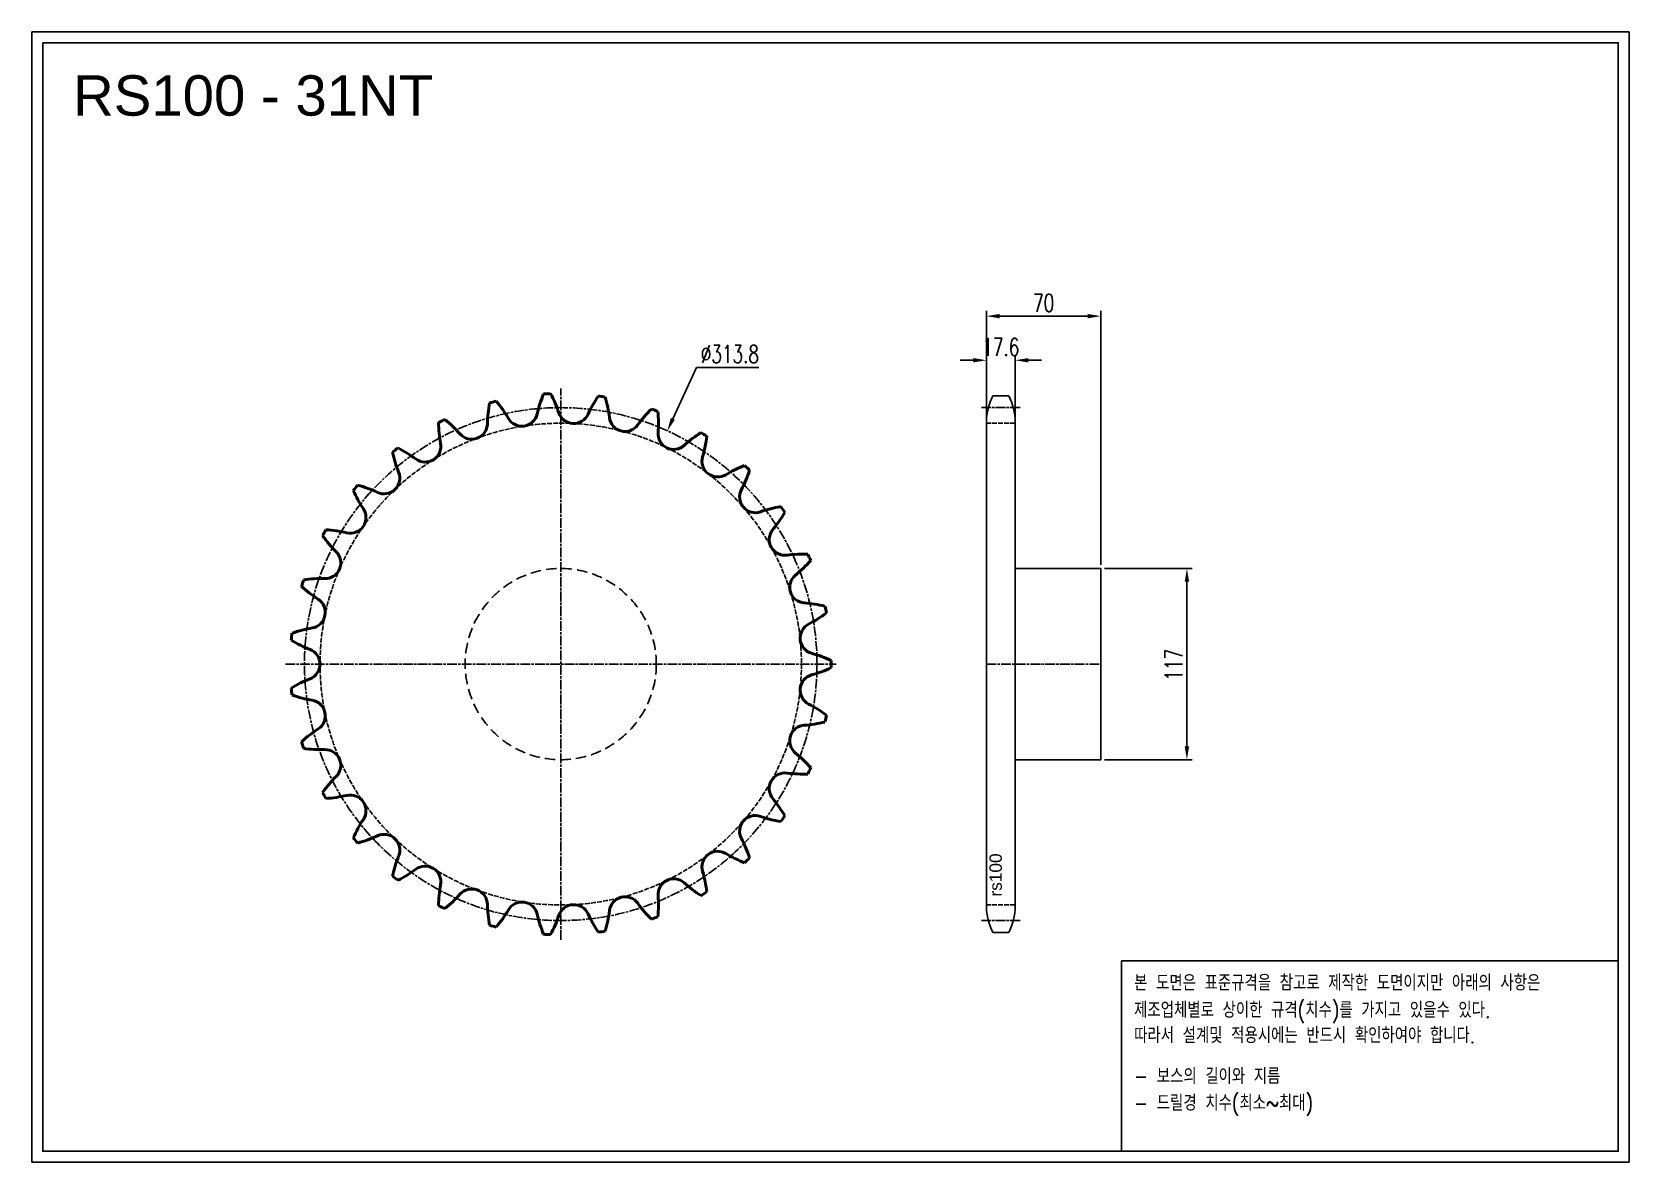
# Model space of a CAD drawing. Header units: millimetres. Extents: x -21149 to -20171, y 17237 to 17928.
import ezdxf

# ---------------------------------------------------------------- set-up
doc = ezdxf.new("R2010")
doc.units = ezdxf.units.MM
for name, pattern in [('AM_ISO02W050', [7.5, 6, -1.5]), ('AM_ISO02W050x2', [3.75, 3, -0.75]), ('AM_ISO08W050', [18, 12, -1.5, 3, -1.5]), ('AM_ISO08W050x2', [9, 6, -0.75, 1.5, -0.75]), ('HIDDEN', [9.525, 6.35, -3.175])]:
    doc.linetypes.add(name, pattern=pattern)
for name, color, linetype, lineweight in [('AM_0N', 7, 'Continuous', 50), ('AM_3N', 6, 'AM_ISO02W050', 25), ('AM_7', 4, 'AM_ISO08W050', 25), ('AM_7N', 4, 'AM_ISO08W050', 25)]:
    doc.layers.add(name, color=color, linetype=linetype, lineweight=lineweight)
doc.layers.add('HL', color=2, linetype='HIDDEN')
doc.layers.add('S-DIM', color=7, linetype='Continuous')
doc.styles.add('HAN', font='ROMANS.shx', dxfattribs={"width": 0.7, "bigfont": 'whgtxt.shx'})
doc.styles.add('HSG', font='SIMPLEX.shx', dxfattribs={"width": 0.7, "bigfont": 'HSG.shx'})
doc.styles.get("Standard").update_dxf_attribs({"font": 'arial.ttf'})
doc.dimstyles.new('APP23', dxfattribs={"dimscale": 4.5, "dimtxt": 2.4, "dimasz": 1.8, "dimexe": 0.7, "dimexo": 0.5, "dimgap": 0.6, "dimtad": 1, "dimtoh": 1, "dimdec": 1, "dimrnd": 0.01, "dimzin": 9, "dimdsep": 46, "dimtxsty": 'HSG', "dimcen": 0, "dimclrd": 1, "dimclre": 1, "dimclrt": 256, "dimazin": 2, "dimtp": 1, "dimtm": 1, "dimtfac": 0.5, "dimtdec": 1, "dimtix": 1, "dimtofl": 0, "dimtmove": 0, "dimatfit": 3, "dimfxl": 0, "dimtvp": 1, "dimtolj": 2, "dimlwd": -1, "dimlwe": -1, "dimarcsym": 0})

# ---------------------------------------------------------------- blocks, each defined once
blk = doc.blocks.new('*D1')
at = {"layer": 'Defpoints', "color": 0, "transparency": 16777216}
for p in [(-20494.16, 17600.07), (-20494.16, 17483.07), (-20441.43, 17483.07)]:
    blk.add_point(p, dxfattribs=at)
at = {"layer": 'S-DIM', "color": 1, "transparency": 16777216}
for p, q in [((-20491.91, 17600.07), (-20438.28, 17600.07)), ((-20441.43, 17591.97), (-20441.43, 17491.17)), ((-20491.91, 17483.07), (-20438.28, 17483.07))]:
    blk.add_line(p, q, dxfattribs=at)
for points in [[(-20442.78, 17591.97), (-20440.08, 17591.97), (-20441.43, 17600.07)], [(-20442.78, 17491.17), (-20440.08, 17491.17), (-20441.43, 17483.07)]]:
    blk.add_solid(points, dxfattribs=at)
at = {"layer": 'S-DIM', "transparency": 16777216, "insert": (-20449.53, 17541.16), "char_height": 10.8, "attachment_point": 5, "rotation": 90, "style": 'HSG'}
blk.add_mtext('\\A2;117', dxfattribs=at)
blk = doc.blocks.new('*D2')
at = {"layer": 'Defpoints', "color": 0, "transparency": 16777216}
for p in [(-20546.56, 17727.49), (-20564.16, 17688.96), (-20546.56, 17688.96)]:
    blk.add_point(p, dxfattribs=at)
at = {"layer": 'S-DIM', "color": 1, "transparency": 16777216}
for p, q in [((-20564.16, 17691.21), (-20564.16, 17730.64)), ((-20546.56, 17691.21), (-20546.56, 17730.64)), ((-20572.26, 17727.49), (-20580.36, 17727.49)), ((-20538.46, 17727.49), (-20530.36, 17727.49))]:
    blk.add_line(p, q, dxfattribs=at)
for points in [[(-20572.26, 17728.84), (-20572.26, 17726.14), (-20564.16, 17727.49)], [(-20538.46, 17728.84), (-20538.46, 17726.14), (-20546.56, 17727.49)]]:
    blk.add_solid(points, dxfattribs=at)
at = {"layer": 'S-DIM', "transparency": 16777216, "insert": (-20555.36, 17735.59), "char_height": 10.8, "attachment_point": 5, "style": 'HSG'}
blk.add_mtext('\\A2;17.6', dxfattribs=at)
blk = doc.blocks.new('*D3')
at = {"layer": 'Defpoints', "color": 0, "transparency": 16777216}
for p in [(-20494.16, 17754.49), (-20564.16, 17688.96), (-20494.16, 17600.07)]:
    blk.add_point(p, dxfattribs=at)
at = {"layer": 'S-DIM', "color": 1, "transparency": 16777216}
for p, q in [((-20564.16, 17691.21), (-20564.16, 17757.64)), ((-20556.06, 17754.49), (-20502.26, 17754.49)), ((-20494.16, 17602.32), (-20494.16, 17757.64))]:
    blk.add_line(p, q, dxfattribs=at)
for points in [[(-20556.06, 17755.84), (-20556.06, 17753.14), (-20564.16, 17754.49)], [(-20502.26, 17755.84), (-20502.26, 17753.14), (-20494.16, 17754.49)]]:
    blk.add_solid(points, dxfattribs=at)
at = {"layer": 'S-DIM', "transparency": 16777216, "insert": (-20529.16, 17762.59), "char_height": 10.8, "attachment_point": 5, "style": 'HSG'}
blk.add_mtext('\\A2;70', dxfattribs=at)
blk = doc.blocks.new('*D4')
at = {"layer": 'Defpoints', "color": 0, "transparency": 16777216}
for p in [(-20759.58, 17684.27), (-20890.09, 17398.87)]:
    blk.add_point(p, dxfattribs=at)
at = {"layer": 'S-DIM', "color": 1, "transparency": 16777216}
for p, q in [((-20741.8, 17723.16), (-20756.21, 17691.64)), ((-20703.46, 17723.16), (-20741.8, 17723.16))]:
    blk.add_line(p, q, dxfattribs=at)
blk.add_solid([(-20757.44, 17692.2), (-20754.99, 17691.08), (-20759.58, 17684.27)], dxfattribs=at)
at = {"layer": 'S-DIM', "transparency": 16777216, "insert": (-20721.28, 17731.26), "char_height": 10.8, "attachment_point": 5, "style": 'HSG'}
blk.add_mtext('\\A2;∅313.8', dxfattribs=at)
blk = doc.blocks.new('notice1')
at = {"color": 4}
blk.add_lwpolyline([(-22142.12, 1735.9), (-22053.8, 1735.9), (-22053.8, 1702.07), (-22142.12, 1702.07)], close=True, dxfattribs=at)
at = {"color": 4, "style": 'HAN', "width": 0.8}
for s, p in [('본 도면은 표준규격을 참고로 제작한 도면이지만 아래의 사항은', (-22139.9, 1730.62)), ('제조업체별로 상이한 규격(치수)를 가지고 있을수 있다.', (-22139.9, 1725.78)), ('따라서 설계및 적용시에는 반드시 확인하여야 합니다.', (-22139.9, 1721.28)), ('- 보스의 길이와 지름', (-22139.9, 1714.03)), ('- 드릴경 치수(최소~최대)', (-22139.9, 1709.27))]:
    blk.add_text(s, height=2.7949, dxfattribs=at).set_placement(p)

msp = doc.modelspace()

# ---------------------------------------------------------------- linework, layer by layer
for p, q in [((-20550.54, 17705.73), (-20560.19, 17705.73)), ((-20564.16, 17689.83), (-20564.16, 17393.31)), ((-20546.56, 17689.83), (-20546.56, 17393.31)), ((-20546.56, 17600.07), (-20494.16, 17600.07)), ((-20494.16, 17600.07), (-20494.16, 17483.07)), ((-20494.16, 17483.07), (-20546.56, 17483.07)), ((-20550.54, 17377.41), (-20560.19, 17377.41))]:
    msp.add_line(p, q)
for points in [[(-21148.64, 17928.37), (-20170.68, 17928.37), (-20170.68, 17236.89), (-21148.64, 17236.89)], [(-21142.06, 17921.79), (-20177.27, 17921.79), (-20177.27, 17243.47), (-21142.06, 17243.47)]]:
    msp.add_lwpolyline(points, close=True)
for centre, start, end in [((-20530.36, 17689.83), 151.93881, 180), ((-20580.36, 17689.83), 0, 28.06119), ((-20530.36, 17393.31), 180, 208.06119), ((-20580.36, 17393.31), 331.93881, 0)]:
    msp.add_arc(centre, 33.8, start, end)
at = {"layer": 'AM_0N'}
for centre, radius, start, end in [((-20794.33, 17687.13), 75.44, 169.11864, 178.87097), ((-20824.84, 17541.57), 165.64, 103.78105, 105.25121), ((-20922.15, 17654.04), 75.44, 30.16129, 39.91362), ((-20765.65, 17678.01), 75.44, 157.50574, 167.25806), ((-20824.84, 17541.57), 165.64, 92.16814, 93.63831), ((-20897.52, 17671.32), 75.44, 18.54839, 28.30072), ((-20739.4, 17663.3), 75.44, 145.89283, 155.64516), ((-20824.84, 17541.57), 165.64, 80.55524, 82.0254), ((-20869.92, 17683.3), 75.44, 6.93548, 16.68781), ((-20848.61, 17696.77), 9.62, 210.16129, 347.25806), ((-20816.88, 17698.38), 9.62, 198.54839, 335.64516), ((-20785.48, 17693.57), 9.62, 186.93548, 324.03226), ((-20716.64, 17643.61), 75.44, 134.27993, 144.03226), ((-20824.84, 17541.57), 165.64, 68.94234, 70.4125), ((-20840.46, 17689.47), 75.44, 355.32258, 5.07491), ((-20824.84, 17541.57), 165.64, 115.39395, 116.86411), ((-20824.25, 17690.29), 75.44, 180.73154, 190.48387), ((-20942.8, 17632.14), 75.44, 41.77419, 51.52652), ((-20879.37, 17688.81), 9.62, 221.77419, 358.87097), ((-20755.69, 17682.54), 9.62, 175.32258, 312.41935), ((-20698.31, 17619.74), 75.44, 122.66703, 132.41935), ((-20824.84, 17541.57), 165.64, 57.32943, 58.7996), ((-20824.84, 17541.57), 165.64, 127.00685, 128.47702), ((-20958.62, 17606.54), 75.44, 53.3871, 63.13943), ((-20907.89, 17674.82), 9.62, 233.3871, 10.48387), ((-20810.37, 17689.59), 75.44, 343.70968, 353.46201), ((-20854.2, 17687.37), 75.44, 192.34445, 202.09677), ((-20728.73, 17665.73), 9.62, 163.70968, 300.80645), ((-20685.17, 17592.67), 75.44, 111.05412, 120.80645), ((-20824.84, 17541.57), 165.64, 45.71653, 47.1867), ((-20933.01, 17655.37), 9.62, 245, 22.09677), ((-20780.87, 17683.65), 75.44, 332.09677, 341.8491), ((-20824.84, 17541.57), 165.64, 138.61976, 140.08992), ((-20882.95, 17678.47), 75.44, 203.95735, 213.70968), ((-20968.96, 17578.28), 75.44, 65, 74.75233), ((-20705.7, 17643.84), 9.62, 152.09677, 289.19355), ((-20953.71, 17631.27), 9.62, 256.6129, 33.70968), ((-20677.74, 17563.51), 75.44, 99.44122, 109.19355), ((-20753.17, 17671.89), 75.44, 320.48387, 330.2362), ((-20824.84, 17541.57), 165.64, 34.10363, 35.57379), ((-20824.84, 17541.57), 165.64, 150.23266, 151.70282), ((-20973.4, 17548.52), 75.44, 76.6129, 86.36523), ((-20687.55, 17617.77), 9.62, 140.48387, 277.58065), ((-20909.32, 17663.97), 75.44, 215.57025, 225.32258), ((-20969.12, 17603.49), 9.62, 268.22581, 45.32258), ((-20676.33, 17533.45), 75.44, 87.82832, 97.58065), ((-20728.4, 17654.8), 75.44, 308.87097, 318.6233), ((-20824.84, 17541.57), 165.64, 22.49072, 23.96089), ((-20971.76, 17518.47), 75.44, 88.22581, 97.97814), ((-20675.03, 17588.57), 9.62, 128.87097, 265.96774), ((-20824.84, 17541.57), 165.64, 161.84556, 163.31573), ((-20932.23, 17644.46), 75.44, 227.18315, 236.93548), ((-20978.63, 17573.18), 9.62, 279.83871, 56.93548), ((-20681.01, 17503.73), 75.44, 76.21541, 85.96774), ((-20824.84, 17541.57), 165.64, 10.87782, 12.34799), ((-20668.63, 17557.45), 9.62, 117.25806, 254.35484), ((-20707.59, 17633.07), 75.44, 297.25806, 307.01039), ((-20824.84, 17541.57), 165.64, 173.45847, 174.92863), ((-20950.74, 17620.74), 75.44, 238.79606, 248.54839), ((-20964.1, 17489.37), 75.44, 99.83871, 109.59104), ((-20981.85, 17541.57), 9.62, 291.45161, 68.54839), ((-20691.57, 17475.55), 75.44, 64.60251, 74.35484), ((-20668.63, 17525.69), 9.62, 105.64516, 242.74194), ((-20691.57, 17607.59), 75.44, 285.64516, 295.39749), ((-20824.84, 17541.57), 165.64, 359.26492, 0.73508), ((-20950.74, 17462.4), 75.44, 111.45161, 121.20394), ((-20824.84, 17541.57), 165.64, 185.07137, 186.54153), ((-20964.1, 17593.77), 75.44, 250.40896, 260.16129), ((-20978.63, 17509.96), 9.62, 303.06452, 80.16129), ((-20707.59, 17450.07), 75.44, 52.98961, 62.74194), ((-20681.01, 17579.41), 75.44, 274.03226, 283.78459), ((-20824.84, 17541.57), 165.64, 347.65201, 349.12218), ((-20932.23, 17438.68), 75.44, 123.06452, 132.81685), ((-20675.03, 17494.57), 9.62, 94.03226, 231.12903), ((-20824.84, 17541.57), 165.64, 196.68427, 198.15444), ((-20971.76, 17564.67), 75.44, 262.02186, 271.77419), ((-20969.12, 17479.65), 9.62, 314.67742, 91.77419), ((-20728.4, 17428.34), 75.44, 41.3767, 51.12903), ((-20824.84, 17541.57), 165.64, 336.03911, 337.50928), ((-20909.32, 17419.17), 75.44, 134.67742, 144.42975), ((-20687.55, 17465.37), 9.62, 82.41935, 219.51613), ((-20676.33, 17549.69), 75.44, 262.41935, 272.17168), ((-20824.84, 17541.57), 165.64, 208.29718, 209.76734), ((-20973.4, 17534.62), 75.44, 273.63477, 283.3871), ((-20953.71, 17451.87), 9.62, 326.29032, 103.3871), ((-20753.17, 17411.25), 75.44, 29.7638, 39.51613), ((-20705.7, 17439.3), 9.62, 70.80645, 207.90323), ((-20677.74, 17519.63), 75.44, 250.80645, 260.55878), ((-20824.84, 17541.57), 165.64, 324.42621, 325.89637), ((-20882.95, 17404.67), 75.44, 146.29032, 156.04265), ((-20933.01, 17427.77), 9.62, 337.90323, 115), ((-20824.84, 17541.57), 165.64, 219.91008, 221.38024), ((-20968.96, 17504.86), 75.44, 285.24767, 295), ((-20780.87, 17399.49), 75.44, 18.1509, 27.90323), ((-20854.2, 17395.77), 75.44, 157.90323, 167.65555), ((-20907.89, 17408.32), 9.62, 349.51613, 126.6129), ((-20728.73, 17417.41), 9.62, 59.19355, 196.29032), ((-20685.17, 17490.47), 75.44, 239.19355, 248.94588), ((-20824.84, 17541.57), 165.64, 312.8133, 314.28347), ((-20824.84, 17541.57), 165.64, 231.52298, 232.99315), ((-20958.62, 17476.6), 75.44, 296.86057, 306.6129), ((-20755.69, 17400.6), 9.62, 47.58065, 184.67742), ((-20810.37, 17393.55), 75.44, 6.53799, 16.29032), ((-20824.25, 17392.85), 75.44, 169.51613, 179.26846), ((-20942.8, 17451), 75.44, 308.47348, 318.22581), ((-20879.37, 17394.33), 9.62, 1.12903, 138.22581), ((-20785.48, 17389.57), 9.62, 35.96774, 173.06452), ((-20840.46, 17393.67), 75.44, 354.92509, 4.67742), ((-20698.31, 17463.4), 75.44, 227.58065, 237.33297), ((-20824.84, 17541.57), 165.64, 301.2004, 302.67057), ((-20824.84, 17541.57), 165.64, 243.13589, 244.60605), ((-20794.33, 17396.01), 75.44, 181.12903, 190.88136), ((-20922.15, 17429.1), 75.44, 320.08638, 329.83871), ((-20848.61, 17386.37), 9.62, 12.74194, 149.83871), ((-20765.65, 17405.13), 75.44, 192.74194, 202.49426), ((-20816.88, 17384.76), 9.62, 24.35484, 161.45161), ((-20739.4, 17419.84), 75.44, 204.35484, 214.10717), ((-20869.92, 17399.84), 75.44, 343.31219, 353.06452), ((-20716.64, 17439.53), 75.44, 215.96774, 225.72007), ((-20824.84, 17541.57), 165.64, 254.74879, 256.21895), ((-20897.52, 17411.82), 75.44, 331.69928, 341.45161), ((-20824.84, 17541.57), 165.64, 289.5875, 291.05766), ((-20824.84, 17541.57), 165.64, 266.36169, 267.83186), ((-20824.84, 17541.57), 165.64, 277.9746, 279.44476)]:
    msp.add_arc(centre, radius, start, end, dxfattribs=at)
at = {"layer": 'AM_3N', "linetype": 'AM_ISO02W050x2'}
for p, q in [((-20546.56, 17688.96), (-20564.16, 17688.96)), ((-20546.56, 17394.18), (-20564.16, 17394.18))]:
    msp.add_line(p, q, dxfattribs=at)
msp.add_circle((-20824.84, 17541.57), 147.39, dxfattribs=at)
at = {"layer": 'AM_7', "linetype": 'AM_ISO08W050x2'}
for p, q in [((-20543.56, 17698.49), (-20567.16, 17698.49)), ((-20564.16, 17541.57), (-20494.16, 17541.57)), ((-20543.56, 17384.65), (-20567.16, 17384.65))]:
    msp.add_line(p, q, dxfattribs=at)
msp.add_circle((-20824.84, 17541.57), 156.92, dxfattribs=at)
at = {"layer": 'AM_7N', "linetype": 'AM_ISO08W050x2'}
for p, q in [((-20824.84, 17372.93), (-20824.84, 17710.21)), ((-20993.47, 17541.57), (-20656.2, 17541.57))]:
    msp.add_line(p, q, dxfattribs=at)
at = {"layer": 'HL'}
msp.add_circle((-20824.84, 17541.57), 58.5, dxfattribs=at)

# ---------------------------------------------------------------- block references
at = {"xscale": 3.443293421567999, "yscale": 3.443293421567999, "zscale": 3.443293421567999}
msp.add_blockref('notice1', (55760.43, 11382.75), dxfattribs=at)

# ---------------------------------------------------------------- texts
msp.add_text('RS100 - 31NT', height=24.696).set_placement((-21123.46, 17877.17))
at = {"insert": (-20562.33, 17399.31), "char_height": 7.56, "width": 32.5046, "attachment_point": 1, "rotation": 90}
msp.add_mtext('rs100', dxfattribs=at)

# ---------------------------------------------------------------- dimensions: what is measured, and where the dimension line sits
at = {"layer": 'S-DIM'}
dim = msp.add_linear_dim(base=(-20494.16, 17754.49), p1=(-20564.16, 17688.96), p2=(-20494.16, 17600.07), dimstyle='APP23', dxfattribs=at)
dim.commit()
dim.dimension.update_dxf_attribs({"geometry": '*D3', "text_midpoint": (-20529.16, 17762.59)})
dim = msp.add_linear_dim(base=(-20546.56, 17727.49), p1=(-20564.16, 17688.96), p2=(-20546.56, 17688.96), dimstyle='APP23', dxfattribs=at)
dim.commit()
dim.dimension.update_dxf_attribs({"geometry": '*D2', "text_midpoint": (-20555.36, 17727.49), "dimtype": 128})
dim = msp.add_diameter_dim_2p(p1=(-20890.09, 17398.87), p2=(-20759.58, 17684.27), dimstyle='APP23', dxfattribs=at)
dim.commit()
dim.dimension.update_dxf_attribs({"geometry": '*D4', "text_midpoint": (-20721.28, 17723.16), "dimtype": 131})
dim = msp.add_linear_dim(base=(-20441.43, 17483.07), p1=(-20494.16, 17600.07), p2=(-20494.16, 17483.07), angle=90, dimstyle='APP23', dxfattribs=at)
dim.commit()
dim.dimension.update_dxf_attribs({"geometry": '*D1', "text_midpoint": (-20441.43, 17541.16), "dimtype": 128})

doc.saveas('drawing.dxf')
